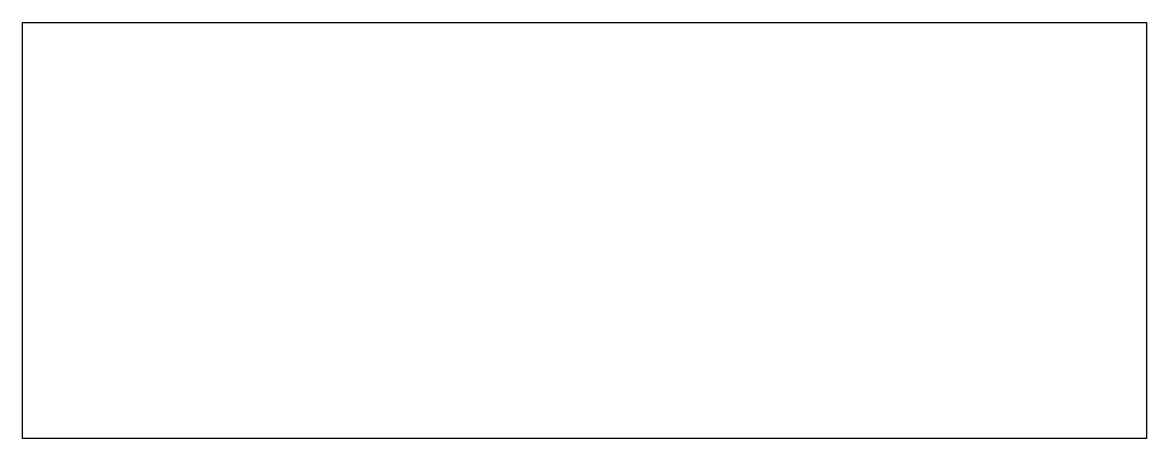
# Model space of a CAD drawing. Header units: metres. Extents: x -681087 to 1033303, y 74272 to 2630761.
# Drawn here: x 371734 to 373076, y 2127587 to 2128084 of the extents above; entities that cross this region are included whole.
import ezdxf

# ---------------------------------------------------------------- set-up
doc = ezdxf.new("R2010")
doc.units = ezdxf.units.M
doc.layers.add('SKELETON_CLEAN', color=7, linetype='Continuous')
doc.layers.add('SKELETON_ORIGINAL', color=8, linetype='Continuous')

msp = doc.modelspace()

# ---------------------------------------------------------------- linework, layer by layer
at = {"layer": 'SKELETON_CLEAN'}
for p, q in [((371734.4, 2128083.7), (373075.9, 2128083.7)), ((371734.4, 2127586.8), (371734.4, 2128083.7)), ((373075.9, 2128083.7), (373075.9, 2127586.8)), ((373075.9, 2127586.8), (371734.4, 2127586.8))]:
    msp.add_line(p, q, dxfattribs=at)
at = {"layer": 'SKELETON_ORIGINAL'}
for p, q in [((371734.4, 2128083.7), (373075.9, 2128083.7)), ((371734.4, 2127586.8), (371734.4, 2128083.7)), ((373075.9, 2128083.7), (373075.9, 2127586.8)), ((373075.9, 2127586.8), (371734.4, 2127586.8))]:
    msp.add_line(p, q, dxfattribs=at)

doc.saveas('drawing.dxf')
